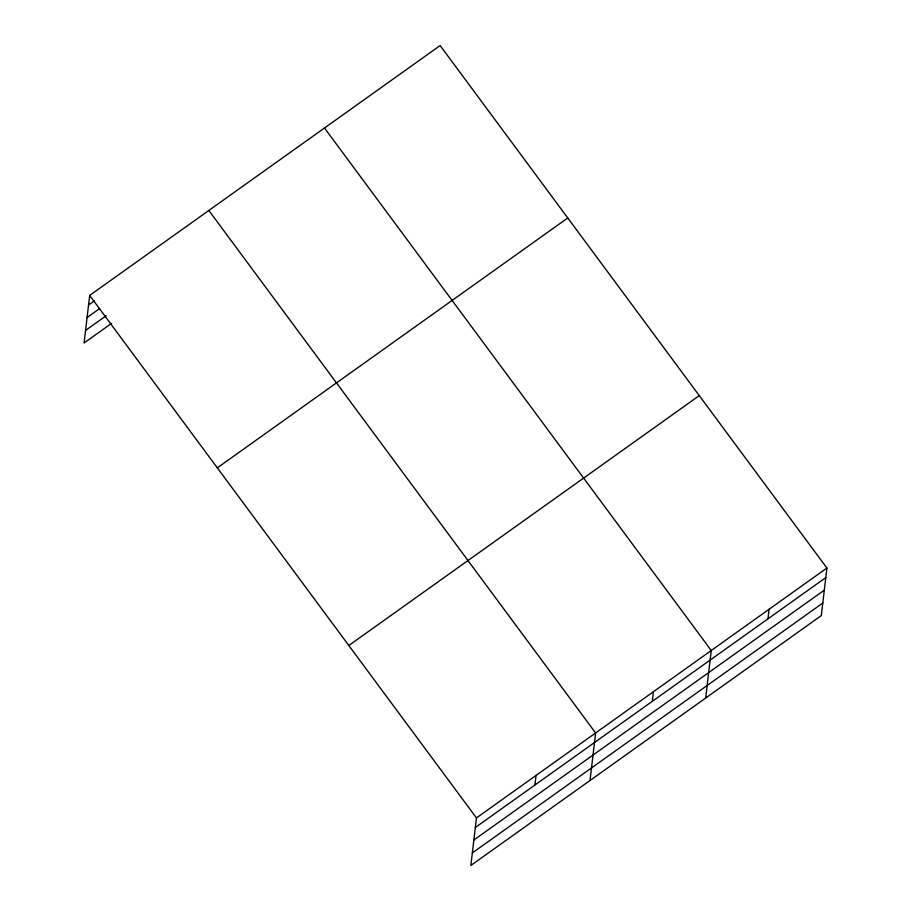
<?xml version="1.0" encoding="UTF-8"?>
<svg xmlns="http://www.w3.org/2000/svg" width="911" height="911" viewBox="0 0 911 911"><rect width="100%" height="100%" fill="white"/><g stroke="black" fill="none" stroke-linecap="round" stroke-linejoin="round"><path stroke-width="1.37" d="M89.677 295.426L476.453 817.93L470.873 865.45L821.323 615.574L826.903 568.043L440.127 45.55L89.677 295.426L84.097 342.957L111.597 323.348M534.905 785.02L536.032 775.443M590.032 780.488L595.612 732.968L208.835 210.475M652.31 701.311L653.438 691.734M705.672 698.031L711.252 650.511L324.475 128.007M767.95 618.854L769.078 609.277M88.549 305.003L94.277 300.926M87.08 317.529L99.686 308.544M85.566 330.431L106.188 315.73M217.319 467.855L567.758 217.98M348.822 645.5L699.272 395.625M476.453 817.93L826.903 568.043M475.337 827.507L825.776 577.62M473.857 840.022L824.307 590.146M472.342 852.924L822.792 603.048"/></g></svg>
